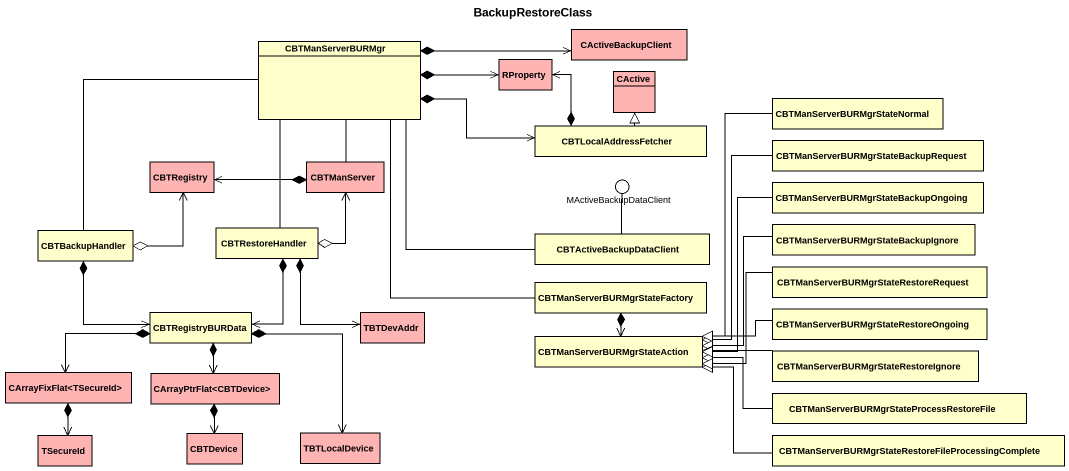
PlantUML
@startuml
title BackupRestoreClass
allowmixing
hide circle
hide empty members
class CActiveBackupClient #FFB4B4
class CBTManServerBURMgr
class RProperty #FFB4B4
class CActive #FFB4B4
class "CBTManServerBURMgrStateNormal" as CBTManServerBURMgrStateNorma
class CBTLocalAddressFetcher
class "CBTManServerBURMgrStateBackupRequest" as CBTManServerBURMgrStateBacku
class CBTRegistry #FFB4B4
class CBTManServer #FFB4B4
() MActiveBackupDataClient
class "CBTManServerBURMgrStateBackupOngoing" as CBTManServerBURMgrStateBacku_2
class CBTRestoreHandler
class "CBTManServerBURMgrStateBackupIgnore" as CBTManServerBURMgrStateBacku_3
class CBTBackupHandler
class CBTActiveBackupDataClient
class "CBTManServerBURMgrStateRestoreRequest" as CBTManServerBURMgrStateResto
class "CBTManServerBURMgrStateFactory" as CBTManServerBURMgrStateFacto
class CBTRegistryBURData
class TBTDevAddr #FFB4B4
class "CBTManServerBURMgrStateAction" as CBTManServerBURMgrStateActio
class "CBTManServerBURMgrStateRestoreOngoing" as CBTManServerBURMgrStateResto_2
class "CArrayFixFlat<TSecureId>" as CArrayFixFlat_TSecureId #FFB4B4
class "CArrayPtrFlat<CBTDevice>" as CArrayPtrFlat_CBTDevice #FFB4B4
class "CBTManServerBURMgrStateRestoreIgnore" as CBTManServerBURMgrStateResto_3
class "CBTManServerBURMgrStateProcessRestoreFile" as CBTManServerBURMgrStateProce
class TSecureId #FFB4B4
class CBTDevice #FFB4B4
class TBTLocalDevice #FFB4B4
class "CBTManServerBURMgrStateRestoreFileProcessingComplete" as CBTManServerBURMgrStateResto_4
CBTManServerBURMgr *-right-> CActiveBackupClient
CBTManServerBURMgr *-right-> RProperty
CBTManServerBURMgr *-right-> CBTLocalAddressFetcher
CBTManServerBURMgr -- CBTManServer
CBTManServerBURMgr -- CBTRestoreHandler
CBTManServerBURMgr -- CBTBackupHandler
CBTManServerBURMgr -right- CBTActiveBackupDataClient
CBTManServerBURMgr -- CBTManServerBURMgrStateFacto
CBTManServerBURMgrStateNorma --|> CBTManServerBURMgrStateActio
CBTLocalAddressFetcher *-up-> RProperty
CBTLocalAddressFetcher -up-|> CActive
CBTManServerBURMgrStateBacku --|> CBTManServerBURMgrStateActio
CBTManServer *-left-> CBTRegistry
CBTManServerBURMgrStateBacku_2 -left-|> CBTManServerBURMgrStateActio
CBTRestoreHandler o-up-> CBTManServer
CBTRestoreHandler *--> CBTRegistryBURData
CBTRestoreHandler *--> TBTDevAddr
CBTManServerBURMgrStateBacku_3 -left-|> CBTManServerBURMgrStateActio
CBTBackupHandler o-up-> CBTRegistry
CBTBackupHandler *--> CBTRegistryBURData
CBTActiveBackupDataClient -up- MActiveBackupDataClient
CBTManServerBURMgrStateResto -left-|> CBTManServerBURMgrStateActio
CBTManServerBURMgrStateFacto *--> CBTManServerBURMgrStateActio
CBTRegistryBURData *-left-> CArrayFixFlat_TSecureId
CBTRegistryBURData *--> CArrayPtrFlat_CBTDevice
CBTRegistryBURData *--> TBTLocalDevice
CBTManServerBURMgrStateResto_2 -left-|> CBTManServerBURMgrStateActio
CArrayFixFlat_TSecureId *--> TSecureId
CArrayPtrFlat_CBTDevice *--> CBTDevice
CBTManServerBURMgrStateResto_3 -left-|> CBTManServerBURMgrStateActio
CBTManServerBURMgrStateProce -left-|> CBTManServerBURMgrStateActio
CBTManServerBURMgrStateResto_4 -left-|> CBTManServerBURMgrStateActio
@enduml
